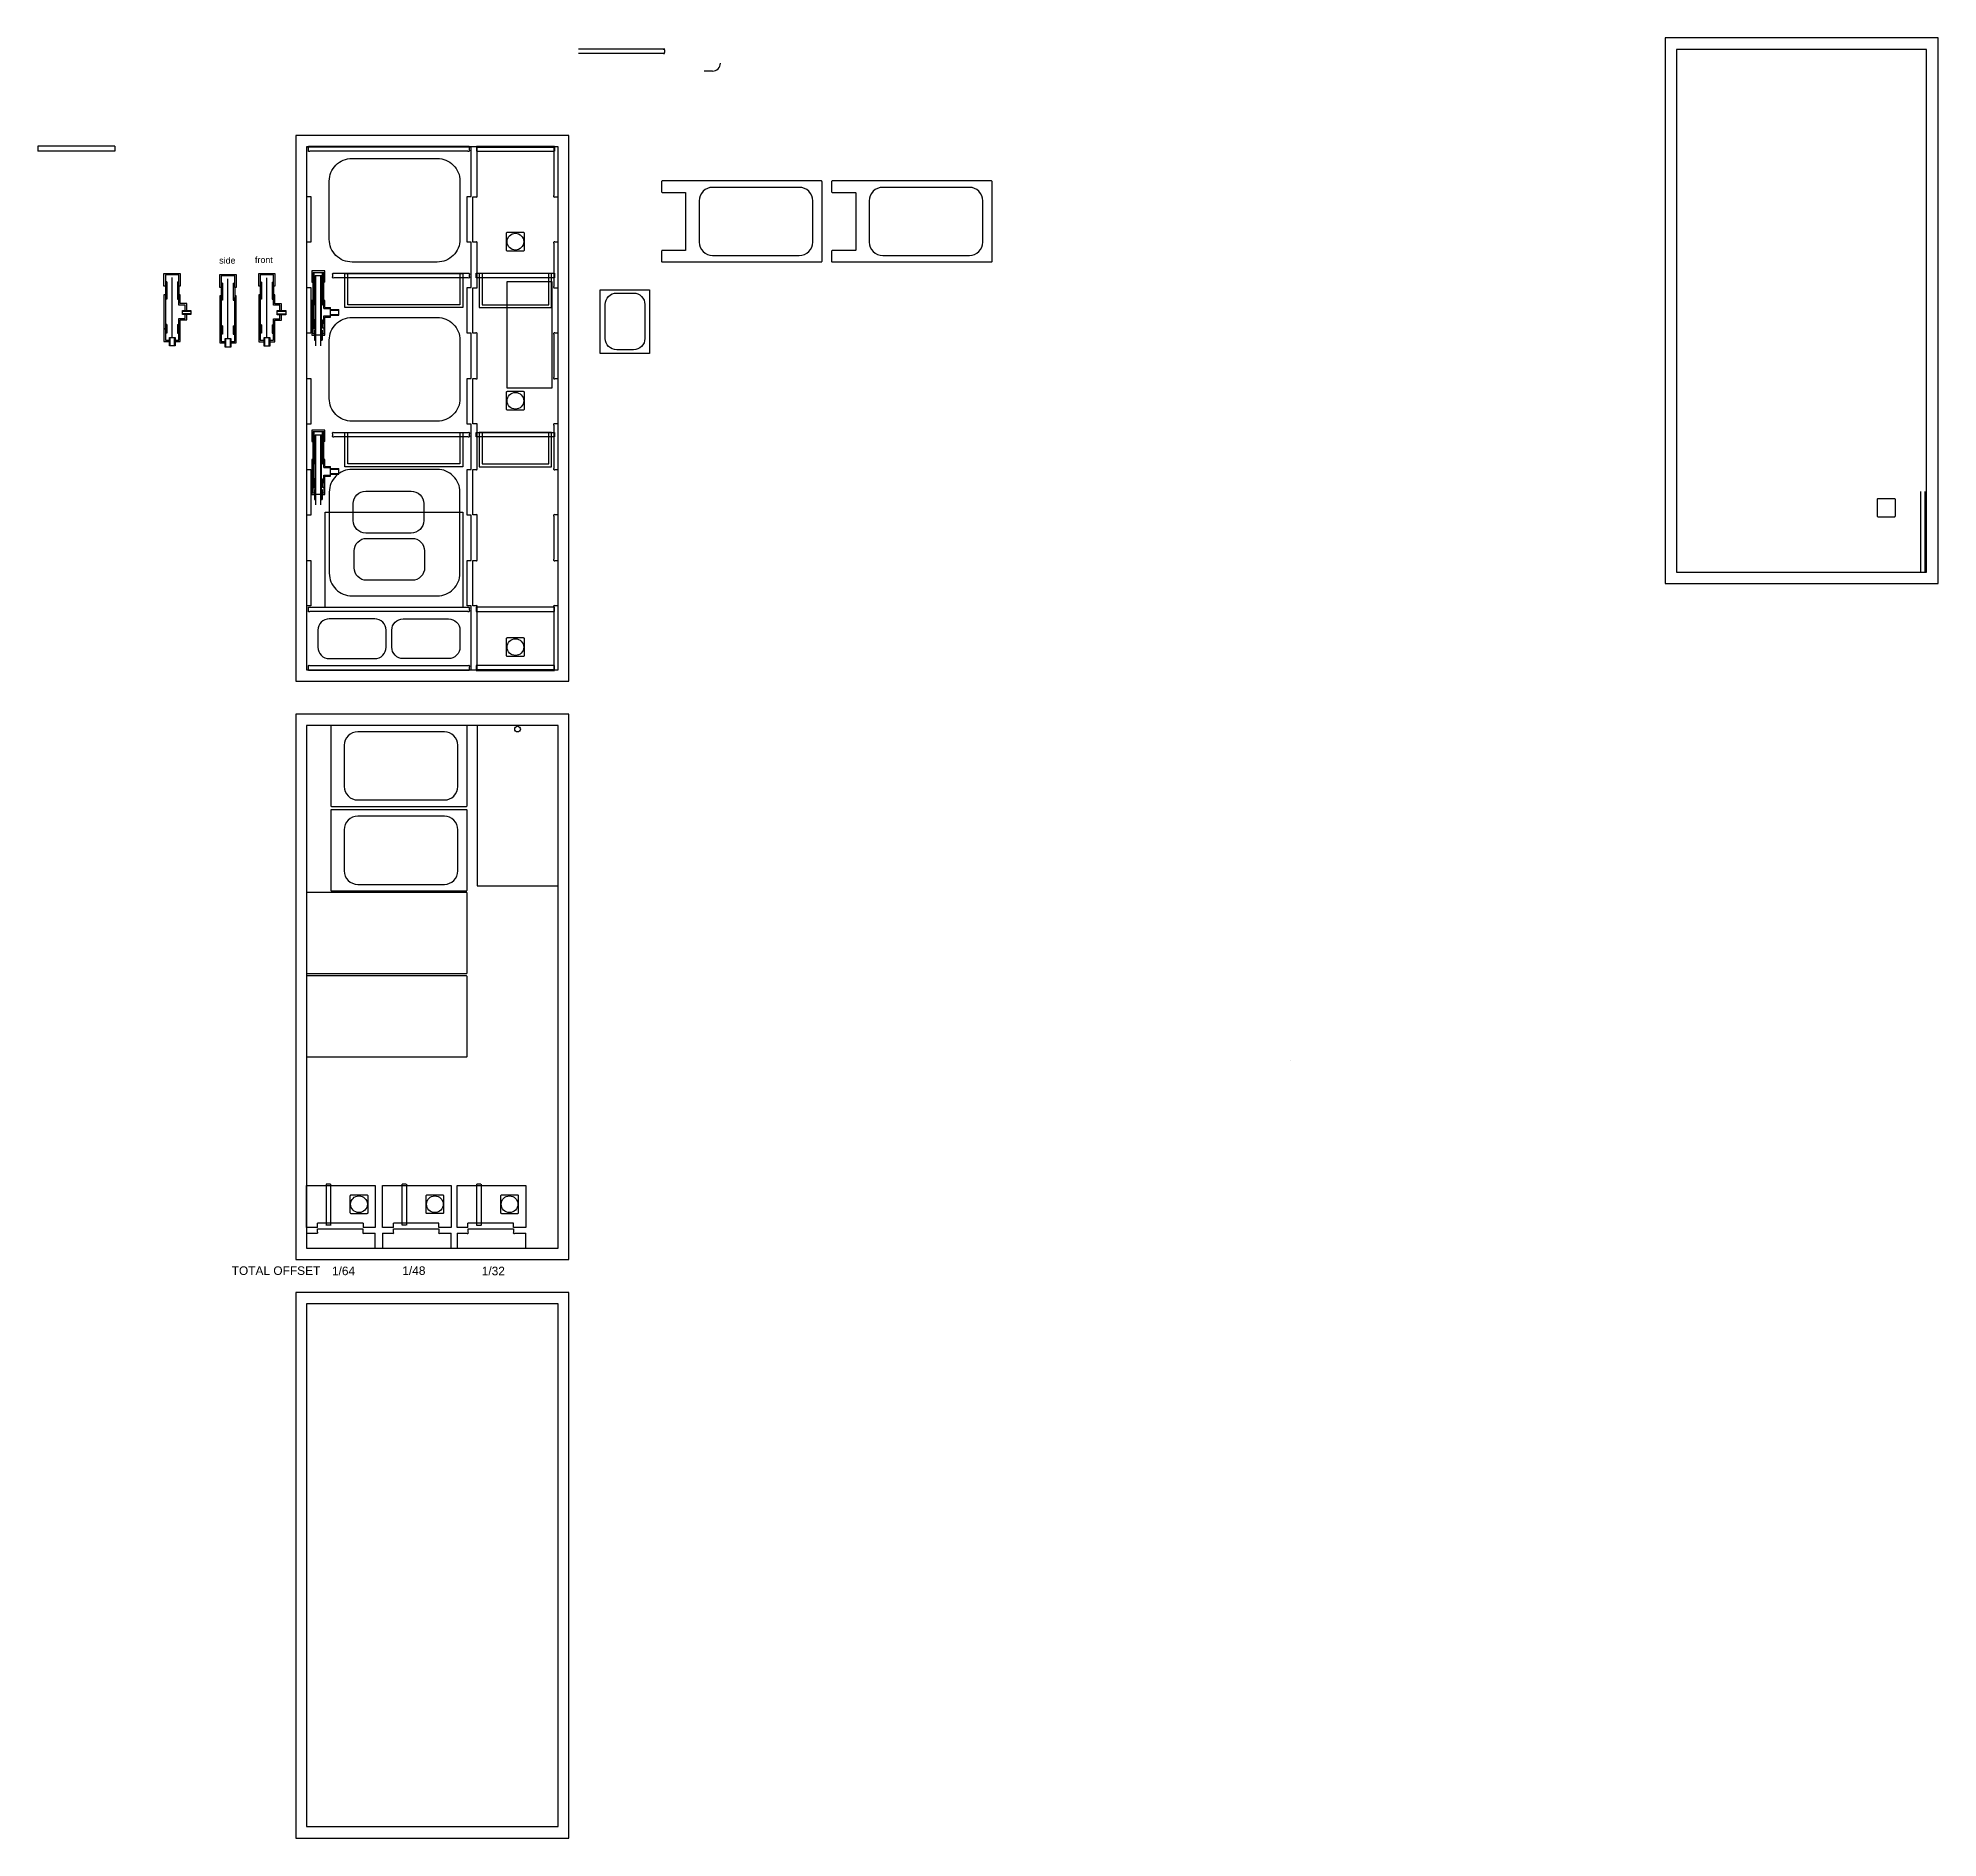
# Model space of a CAD drawing. Header units: inches. Extents: x -1761 to -1426, y -121 to 196.
import ezdxf

# ---------------------------------------------------------------- set-up
doc = ezdxf.new("R2010")
doc.units = ezdxf.units.IN
doc.header["$MEASUREMENT"] = 0
for name, color, linetype in [('.375 INSET', 30, 'Continuous'), ('.675 Fan Cut', 160, 'Continuous'), ('Guide', 3, 'Continuous'), ('INSIDE PROFILE', 4, 'Continuous'), ('Locked', 3, 'Continuous'), ('Plumbing', 150, 'Continuous'), ('PROFILE', 6, 'Continuous')]:
    doc.layers.add(name, color=color, linetype=linetype)
doc.styles.get("Standard").update_dxf_attribs({"font": 'arial.ttf'})

msp = doc.modelspace()

# ---------------------------------------------------------------- linework, layer by layer
at = {"layer": '.375 INSET'}
for p, q in [((-1650.63, 193.61), (-1665.56, 193.61)), ((-1650.63, 192.86), (-1665.56, 192.86)), ((-1650.42, 193.61), (-1650.42, 193.61)), ((-1650.42, 193.61), (-1650.42, 193.61)), ((-1650.42, 193.61), (-1650.42, 193.61)), ((-1650.42, 193.42), (-1650.42, 193.06)), ((-1650.42, 192.86), (-1650.42, 192.86)), ((-1650.42, 192.86), (-1650.42, 192.86)), ((-1650.42, 192.86), (-1650.42, 192.86)), ((-1650.42, 192.86), (-1650.42, 192.86)), ((-1650.42, 192.86), (-1650.42, 192.86)), ((-1747.15, 176.53), (-1760.65, 176.53)), ((-1760.65, 176.53), (-1760.65, 175.65)), ((-1747.15, 175.65), (-1760.65, 175.65)), ((-1747.15, 176.53), (-1747.15, 175.65)), ((-1683.52, 176.53), (-1669.77, 176.53)), ((-1683.52, 176.53), (-1683.52, 175.64)), ((-1683.52, 175.64), (-1669.77, 175.64)), ((-1669.77, 176.53), (-1669.77, 175.64)), ((-1429.36, 101.69), (-1429.36, 115.79)), ((-1428.61, 101.69), (-1428.61, 115.79)), ((-1709.19, -6.12), (-1709.94, -6.12)), ((-1709.94, -6.12), (-1709.94, -13.34)), ((-1709.2, -6.12), (-1709.2, -13.34)), ((-1696.61, -6.11), (-1696.61, -13.33)), ((-1695.85, -6.11), (-1696.6, -6.11)), ((-1695.83, -6.11), (-1695.83, -13.33)), ((-1683.47, -6.12), (-1683.47, -13.34)), ((-1682.71, -6.12), (-1683.46, -6.12)), ((-1682.69, -6.12), (-1682.69, -13.34)), ((-1709.19, -13.33), (-1709.94, -13.33)), ((-1695.85, -13.33), (-1696.6, -13.33)), ((-1682.71, -13.34), (-1683.46, -13.34))]:
    msp.add_line(p, q, dxfattribs=at)
for points in [[(-1713.04, 176.54), (-1684.76, 176.54), (-1684.76, 175.85, 0.120915), (-1684.74, 175.8, -0.746072), (-1684.94, 175.61, 0.123807), (-1684.99, 175.64), (-1712.81, 175.64, 0.123807), (-1712.86, 175.61, -0.746072), (-1713.06, 175.8, 0.120915), (-1713.04, 175.85)], [(-1708.81, 154, -0.746072), (-1708.61, 154.19, 0.123807), (-1708.56, 154.17), (-1684.99, 154.17, 0.123807), (-1684.94, 154.19, -0.746072), (-1684.74, 154, 0.120915), (-1684.76, 153.95), (-1684.76, 153.6, 0.120915), (-1684.74, 153.55, -0.746072), (-1684.94, 153.36, 0.123807), (-1684.99, 153.39), (-1708.56, 153.39, 0.123807), (-1708.61, 153.36, -0.746072), (-1708.81, 153.55, 0.120915), (-1708.79, 153.6), (-1708.79, 153.95, 0.120915)], [(-1708.81, 126, -0.746072), (-1708.61, 126.19, 0.123807), (-1708.56, 126.17), (-1684.99, 126.17, 0.123807), (-1684.94, 126.19, -0.746072), (-1684.74, 126, 0.120915), (-1684.76, 125.95), (-1684.76, 125.6, 0.120915), (-1684.74, 125.55, -0.746072), (-1684.94, 125.36, 0.123807), (-1684.99, 125.39), (-1708.56, 125.39, 0.123807), (-1708.61, 125.36, -0.746072), (-1708.81, 125.55, 0.120915), (-1708.79, 125.6), (-1708.79, 125.95, 0.120915)], [(-1712.86, 94.61, -0.746072), (-1713.06, 94.8, 0.120915), (-1713.04, 94.85), (-1713.04, 95.2, 0.120915), (-1713.06, 95.25, -0.746072), (-1712.86, 95.44, 0.123807), (-1712.81, 95.42), (-1684.99, 95.42, 0.123807), (-1684.94, 95.44, -0.746072), (-1684.74, 95.25, 0.120915), (-1684.76, 95.2), (-1684.76, 94.85, 0.120915), (-1684.74, 94.8, -0.746072), (-1684.94, 94.61, 0.123807), (-1684.99, 94.64), (-1712.81, 94.64, 0.123807)], [(-1684.94, 85.19, -0.746072), (-1684.74, 85, 0.120915), (-1684.76, 84.95), (-1684.76, 84.26), (-1713.04, 84.26), (-1713.04, 84.95, 0.120915), (-1713.06, 85, -0.746072), (-1712.86, 85.19, 0.123807), (-1712.81, 85.17), (-1684.99, 85.17, 0.123807)]]:
    msp.add_lwpolyline(points, format="xyb", close=True, dxfattribs=at)
for points in [[(-1708.77, 154.15), (-1708.77, 154.15), (-1708.77, 154.15), (-1708.77, 154.15)], [(-1684.77, 154.15), (-1684.77, 154.15), (-1684.77, 154.15), (-1684.77, 154.15)], [(-1669.76, 154.17), (-1669.76, 153.39), (-1683.54, 153.39), (-1683.54, 154.17)], [(-1708.77, 153.4), (-1708.77, 153.4), (-1708.77, 153.4), (-1708.77, 153.4)], [(-1684.77, 153.4), (-1684.77, 153.4), (-1684.77, 153.4), (-1684.77, 153.4)], [(-1669.76, 126.17), (-1669.76, 125.39), (-1683.54, 125.39), (-1683.54, 126.17)], [(-1669.76, 95.42), (-1683.54, 95.42), (-1683.54, 94.64), (-1669.76, 94.64)], [(-1683.54, 85.17), (-1683.54, 84.26), (-1669.76, 84.26), (-1669.76, 85.17)]]:
    msp.add_lwpolyline(points, close=True, dxfattribs=at)
for centre, start, end in [((-1650.65, 193.73), 278.321, 306.6917), ((-1650.65, 192.74), 53.3083, 81.679), ((-1650.51, 193.53), 334.1315, 120.1898), ((-1650.51, 192.95), 239.8102, 25.8685), ((-1650.29, 193.4), 146.3571, 173.8395), ((-1650.29, 193.07), 186.1605, 213.6429)]:
    msp.add_arc(centre, 0.125, start, end, dxfattribs=at)
at = {"layer": '.675 Fan Cut'}
for points in [[(-1678.09, 158.14), (-1675.21, 158.14, 0.414214), (-1675.04, 158.31), (-1675.04, 161.18, 0.414214), (-1675.21, 161.35), (-1678.09, 161.35, 0.414214), (-1678.26, 161.18), (-1678.26, 158.31, 0.414214)], [(-1678.09, 130.14), (-1675.21, 130.14, 0.414214), (-1675.04, 130.31), (-1675.04, 133.18, 0.414214), (-1675.21, 133.35), (-1678.09, 133.35, 0.414214), (-1678.26, 133.18), (-1678.26, 130.31, 0.414214)], [(-1436.87, 111.33), (-1434, 111.33, 0.414214), (-1433.84, 111.49), (-1433.84, 114.36, 0.414214), (-1434, 114.52), (-1436.87, 114.52, 0.414214), (-1437.03, 114.36), (-1437.03, 111.49, 0.414214)], [(-1678.09, 86.79), (-1675.21, 86.79, 0.414214), (-1675.04, 86.96), (-1675.04, 89.84, 0.414214), (-1675.21, 90.01), (-1678.09, 90.01, 0.414214), (-1678.26, 89.84), (-1678.26, 86.96, 0.414214)], [(-1705.76, -8.2), (-1705.76, -11.07, 0.414214), (-1705.6, -11.23), (-1702.73, -11.23, 0.414214), (-1702.57, -11.07), (-1702.57, -8.2, 0.414214), (-1702.73, -8.04), (-1705.6, -8.04, 0.414214)], [(-1692.41, -8.19), (-1692.41, -11.06, 0.414214), (-1692.26, -11.22), (-1689.38, -11.22, 0.414214), (-1689.23, -11.06), (-1689.23, -8.19, 0.414214), (-1689.38, -8.03), (-1692.26, -8.03, 0.414214)], [(-1679.28, -8.2), (-1679.28, -11.07, 0.414214), (-1679.12, -11.23), (-1676.24, -11.23, 0.414214), (-1676.09, -11.07), (-1676.09, -8.2, 0.414214), (-1676.24, -8.04), (-1679.12, -8.04, 0.414214)]]:
    msp.add_lwpolyline(points, format="xyb", close=True, dxfattribs=at)
at = {"layer": 'Guide'}
msp.add_line((-1641.95, 189.77), (-1643.45, 189.77), dxfattribs=at)
msp.add_lwpolyline([(-1678.17, 134), (-1670.17, 134), (-1670.17, 152.65), (-1678.17, 152.65)], close=True, dxfattribs=at)
msp.add_arc((-1641.95, 191.14), 1.38, 270, 0, dxfattribs=at)
at = {"layer": 'INSIDE PROFILE'}
for points in [[(-1709.4, 160.15), (-1709.4, 170.4, -0.414214), (-1705.4, 174.4), (-1690.4, 174.4, -0.414214), (-1686.4, 170.4), (-1686.4, 160.15, -0.414214), (-1690.4, 156.15), (-1705.4, 156.15, -0.414214)], [(-1626.7, 157.3, 0.414214), (-1624.32, 159.67), (-1624.32, 166.92, 0.414214), (-1626.7, 169.3), (-1641.95, 169.3, 0.414214), (-1644.32, 166.92), (-1644.32, 159.67, 0.414214), (-1641.95, 157.3)], [(-1596.77, 157.3, 0.414214), (-1594.39, 159.67), (-1594.39, 166.92, 0.414214), (-1596.77, 169.3), (-1612.02, 169.3, 0.414214), (-1614.39, 166.92), (-1614.39, 159.67, 0.414214), (-1612.02, 157.3)], [(-1709.4, 132.15), (-1709.4, 142.4, -0.414214), (-1705.4, 146.4), (-1690.4, 146.4, -0.414214), (-1686.4, 142.4), (-1686.4, 132.15, -0.414214), (-1690.4, 128.15), (-1705.4, 128.15, -0.414214)], [(-1686.4, 101.4), (-1686.4, 115.68, 0.414214), (-1690.4, 119.68), (-1705.4, 119.68, 0.414214), (-1709.4, 115.68), (-1709.4, 101.4, 0.414214), (-1705.4, 97.4), (-1690.4, 97.4, 0.414214)], [(-1694.98, 108.47), (-1702.98, 108.47, -0.414214), (-1705.17, 110.66), (-1705.17, 113.66, -0.414214), (-1702.98, 115.85), (-1694.98, 115.85, -0.414214), (-1692.79, 113.66), (-1692.79, 110.66, -0.414214)], [(-1694.82, 100.16), (-1702.82, 100.16, -0.414214), (-1705.01, 102.35), (-1705.01, 105.35, -0.414214), (-1702.82, 107.53), (-1694.82, 107.53, -0.414214), (-1692.63, 105.35), (-1692.63, 102.35, -0.414214)], [(-1709.4, 86.38), (-1701.4, 86.38, 0.414214), (-1699.4, 88.38), (-1699.4, 91.38, 0.414214), (-1701.4, 93.38), (-1709.4, 93.38, 0.414214), (-1711.4, 91.38), (-1711.4, 88.38, 0.414214)], [(-1688.4, 86.38), (-1696.4, 86.38, -0.414214), (-1698.4, 88.38), (-1698.4, 91.38, -0.414214), (-1696.4, 93.38), (-1688.4, 93.38, -0.414214), (-1686.4, 91.38), (-1686.4, 88.38, -0.414214)], [(-1689.15, 61.51, 0.414214), (-1686.77, 63.88), (-1686.77, 71.13, 0.414214), (-1689.15, 73.51), (-1704.4, 73.51, 0.414214), (-1706.77, 71.13), (-1706.77, 63.88, 0.414214), (-1704.4, 61.51)], [(-1689.15, 46.66, 0.414214), (-1686.77, 49.03), (-1686.77, 56.28, 0.414214), (-1689.15, 58.66), (-1704.4, 58.66, 0.414214), (-1706.77, 56.28), (-1706.77, 49.03, 0.414214), (-1704.4, 46.66)]]:
    msp.add_lwpolyline(points, format="xyb", close=True, dxfattribs=at)
for centre, radius in [((-1676.65, 159.74), 1.47), ((-1676.65, 131.74), 1.47), ((-1676.65, 88.4), 1.47), ((-1676.27, 73.97), 0.5), ((-1704.17, -9.63), 1.47), ((-1690.82, -9.63), 1.47), ((-1677.68, -9.63), 1.47)]:
    msp.add_circle(centre, radius, dxfattribs=at)
at = {"layer": 'Locked'}
for points in [[(-1426.34, 99.58), (-1426.34, 195.58), (-1474.34, 195.58), (-1474.34, 99.58)], [(-1428.34, 101.58), (-1428.34, 193.58), (-1472.34, 193.58), (-1472.34, 101.58)], [(-1667.27, 82.4), (-1667.27, 178.4), (-1715.27, 178.4), (-1715.27, 82.4)], [(-1669.15, 84.4), (-1669.15, 176.4), (-1713.4, 176.4), (-1713.4, 84.4)], [(-1667.27, -19.37), (-1667.27, 76.63), (-1715.27, 76.63), (-1715.27, -19.37)], [(-1669.15, -17.37), (-1669.15, 74.63), (-1713.4, 74.63), (-1713.4, -17.37)], [(-1667.27, -121.14), (-1667.27, -25.14), (-1715.27, -25.14), (-1715.27, -121.14)], [(-1669.15, -119.14), (-1669.15, -27.14), (-1713.4, -27.14), (-1713.4, -119.14)]]:
    msp.add_lwpolyline(points, close=True, dxfattribs=at)
at = {"layer": 'Plumbing'}
for p, q in [((-1712, 154.59), (-1712.44, 154.59)), ((-1712.44, 154.59), (-1712.44, 152.59)), ((-1712.25, 149.39), (-1712.25, 154.34)), ((-1712.25, 153.34), (-1712.25, 154.34)), ((-1712.25, 154.34), (-1710.38, 154.34)), ((-1712.07, 148.64), (-1712.07, 154.34)), ((-1710.19, 154.59), (-1712, 154.59)), ((-1710.57, 148.64), (-1710.57, 154.34)), ((-1710.38, 149.39), (-1710.38, 154.34)), ((-1710.38, 154.34), (-1710.38, 153.34)), ((-1710.19, 152.59), (-1710.19, 154.59)), ((-1737.98, 152.66), (-1738.23, 152.66)), ((-1738.23, 151.91), (-1738.23, 150.15)), ((-1738.23, 151.91), (-1738.23, 150.15)), ((-1737.98, 152.66), (-1737.98, 149.65)), ((-1737.04, 142.9), (-1737.04, 153.41)), ((-1736.11, 152.66), (-1736.11, 149.65)), ((-1736.11, 152.66), (-1735.86, 152.66)), ((-1735.86, 151.91), (-1735.86, 150.15)), ((-1728.17, 152.45), (-1728.42, 152.45)), ((-1728.42, 151.7), (-1728.42, 149.94)), ((-1728.42, 151.7), (-1728.42, 149.94)), ((-1728.17, 152.45), (-1728.17, 149.44)), ((-1727.23, 142.69), (-1727.23, 153.2)), ((-1726.29, 152.45), (-1726.29, 149.44)), ((-1726.29, 152.45), (-1726.04, 152.45)), ((-1726.04, 151.7), (-1726.04, 149.94)), ((-1721.32, 152.64), (-1721.57, 152.64)), ((-1721.57, 151.89), (-1721.57, 150.13)), ((-1721.57, 151.89), (-1721.57, 150.13)), ((-1721.32, 152.64), (-1721.32, 149.63)), ((-1720.38, 142.88), (-1720.38, 153.39)), ((-1719.45, 152.64), (-1719.45, 149.63)), ((-1719.45, 152.64), (-1719.2, 152.64)), ((-1719.2, 151.89), (-1719.2, 150.13)), ((-1712.44, 152.59), (-1712.25, 152.59)), ((-1711.88, 144.14), (-1711.88, 153.78)), ((-1711.88, 153.78), (-1710.75, 153.78)), ((-1711.75, 141.43), (-1711.75, 153.78)), ((-1710.88, 141.43), (-1710.88, 153.78)), ((-1710.75, 144.14), (-1710.75, 153.78)), ((-1710.19, 152.59), (-1710.38, 152.59)), ((-1737.98, 149.65), (-1738.23, 149.65)), ((-1736.11, 149.65), (-1735.86, 149.65)), ((-1728.17, 149.44), (-1728.42, 149.44)), ((-1726.29, 149.44), (-1726.04, 149.44)), ((-1721.32, 149.63), (-1721.57, 149.63)), ((-1719.45, 149.63), (-1719.2, 149.63)), ((-1712.44, 149.39), (-1712.44, 145.26)), ((-1712.25, 149.39), (-1712.44, 149.39)), ((-1712.25, 149.39), (-1712.25, 145.26)), ((-1712.07, 148.64), (-1712.25, 148.64)), ((-1711.88, 149.39), (-1712.07, 149.39)), ((-1710.57, 149.39), (-1710.75, 149.39)), ((-1710.57, 148.64), (-1710.38, 148.64)), ((-1710.19, 149.39), (-1710.38, 149.39)), ((-1710.38, 147.98), (-1710.38, 149.39)), ((-1710.38, 147.98), (-1709.19, 147.98)), ((-1710.19, 148.17), (-1710.19, 149.39)), ((-1710.19, 148.17), (-1709.19, 148.17)), ((-1709.19, 146.48), (-1709.19, 148.17)), ((-1709.19, 147.83), (-1707.69, 147.83)), ((-1709.19, 147.7), (-1707.69, 147.7)), ((-1707.69, 146.83), (-1707.69, 147.83)), ((-1737.98, 145.15), (-1738.23, 145.15)), ((-1737.98, 145.15), (-1737.98, 143.65)), ((-1736.11, 145.15), (-1736.11, 143.65)), ((-1736.11, 145.15), (-1735.86, 145.15)), ((-1735.86, 145.15), (-1735.86, 143.65)), ((-1728.17, 144.94), (-1728.42, 144.94)), ((-1728.17, 144.94), (-1728.17, 143.44)), ((-1726.29, 144.94), (-1726.29, 143.44)), ((-1726.29, 144.94), (-1726.04, 144.94)), ((-1726.04, 144.94), (-1726.04, 143.44)), ((-1721.32, 145.13), (-1721.57, 145.13)), ((-1721.32, 145.13), (-1721.32, 143.63)), ((-1719.45, 145.13), (-1719.45, 143.63)), ((-1719.45, 145.13), (-1719.2, 145.13)), ((-1719.2, 145.13), (-1719.2, 143.63)), ((-1712.44, 145.26), (-1712.25, 145.26)), ((-1712.44, 145.26), (-1712.44, 143.26)), ((-1712.07, 146.01), (-1712.25, 146.01)), ((-1712.25, 145.26), (-1712.25, 144.51)), ((-1712.25, 144.51), (-1712.07, 144.51)), ((-1712.25, 143.51), (-1712.25, 144.51)), ((-1712.07, 144.51), (-1712.07, 146.01)), ((-1712.07, 145.26), (-1711.88, 145.26)), ((-1712, 144.14), (-1712, 142.39)), ((-1712, 144.14), (-1711.88, 144.14)), ((-1711.88, 144.14), (-1711.88, 142.39)), ((-1710.75, 145.26), (-1710.57, 145.26)), ((-1710.75, 144.14), (-1710.75, 142.39)), ((-1710.75, 144.14), (-1710.63, 144.14)), ((-1710.63, 144.14), (-1710.63, 142.39)), ((-1710.57, 144.51), (-1710.57, 146.01)), ((-1710.57, 146.01), (-1710.38, 146.01)), ((-1710.38, 144.51), (-1710.57, 144.51)), ((-1710.38, 145.26), (-1710.38, 146.67)), ((-1710.38, 146.67), (-1709.19, 146.67)), ((-1710.38, 145.26), (-1710.38, 144.51)), ((-1710.38, 145.26), (-1710.19, 145.26)), ((-1710.38, 144.51), (-1710.38, 143.51)), ((-1710.19, 145.26), (-1710.19, 146.48)), ((-1710.19, 146.48), (-1709.19, 146.48)), ((-1710.19, 143.26), (-1710.19, 145.26)), ((-1709.19, 146.95), (-1707.69, 146.95)), ((-1709.19, 146.83), (-1707.69, 146.83)), ((-1737.98, 143.65), (-1738.23, 143.65)), ((-1736.11, 143.65), (-1735.86, 143.65)), ((-1728.17, 143.44), (-1728.42, 143.44)), ((-1726.29, 143.44), (-1726.04, 143.44)), ((-1721.32, 143.63), (-1721.57, 143.63)), ((-1719.45, 143.63), (-1719.2, 143.63)), ((-1712.44, 143.26), (-1712, 143.26)), ((-1712, 143.51), (-1712.25, 143.51)), ((-1712, 142.39), (-1711.88, 142.39)), ((-1710.75, 143.26), (-1711.88, 143.26)), ((-1710.75, 142.39), (-1710.63, 142.39)), ((-1710.38, 143.51), (-1710.63, 143.51)), ((-1710.63, 143.26), (-1710.19, 143.26)), ((-1712, 126.59), (-1712.44, 126.59)), ((-1712.44, 126.59), (-1712.44, 124.59)), ((-1712.44, 124.59), (-1712.25, 124.59)), ((-1712.25, 121.39), (-1712.25, 126.34)), ((-1712.25, 125.34), (-1712.25, 126.34)), ((-1712.25, 126.34), (-1710.38, 126.34)), ((-1712.07, 120.64), (-1712.07, 126.34)), ((-1710.19, 126.59), (-1712, 126.59)), ((-1711.88, 116.14), (-1711.88, 125.78)), ((-1711.88, 125.78), (-1710.75, 125.78)), ((-1711.75, 113.43), (-1711.75, 125.78)), ((-1710.88, 113.43), (-1710.88, 125.78)), ((-1710.75, 116.14), (-1710.75, 125.78)), ((-1710.57, 120.64), (-1710.57, 126.34)), ((-1710.38, 121.39), (-1710.38, 126.34)), ((-1710.38, 126.34), (-1710.38, 125.34)), ((-1710.19, 124.59), (-1710.38, 124.59)), ((-1710.19, 124.59), (-1710.19, 126.59)), ((-1712.44, 121.39), (-1712.44, 117.26)), ((-1712.25, 121.39), (-1712.44, 121.39)), ((-1712.25, 121.39), (-1712.25, 117.26)), ((-1712.07, 120.64), (-1712.25, 120.64)), ((-1711.88, 121.39), (-1712.07, 121.39)), ((-1710.57, 121.39), (-1710.75, 121.39)), ((-1710.57, 120.64), (-1710.38, 120.64)), ((-1710.38, 119.98), (-1710.38, 121.39)), ((-1710.19, 121.39), (-1710.38, 121.39)), ((-1710.19, 120.17), (-1710.19, 121.39)), ((-1712.44, 117.26), (-1712.25, 117.26)), ((-1712.44, 117.26), (-1712.44, 115.26)), ((-1712.07, 118.01), (-1712.25, 118.01)), ((-1712.25, 117.26), (-1712.25, 116.51)), ((-1712.07, 116.51), (-1712.07, 118.01)), ((-1712.07, 117.26), (-1711.88, 117.26)), ((-1710.75, 117.26), (-1710.57, 117.26)), ((-1710.57, 116.51), (-1710.57, 118.01)), ((-1710.57, 118.01), (-1710.38, 118.01)), ((-1710.38, 119.98), (-1709.19, 119.98)), ((-1710.38, 118.67), (-1709.19, 118.67)), ((-1710.38, 117.26), (-1710.38, 118.67)), ((-1710.38, 117.26), (-1710.19, 117.26)), ((-1710.38, 117.26), (-1710.38, 116.51)), ((-1710.19, 120.17), (-1709.19, 120.17)), ((-1710.19, 118.48), (-1709.19, 118.48)), ((-1710.19, 117.26), (-1710.19, 118.48)), ((-1710.19, 115.26), (-1710.19, 117.26)), ((-1709.19, 118.48), (-1709.19, 120.17)), ((-1709.19, 119.83), (-1707.69, 119.83)), ((-1709.19, 119.7), (-1707.69, 119.7)), ((-1709.19, 118.95), (-1707.69, 118.95)), ((-1709.19, 118.83), (-1707.69, 118.83)), ((-1707.69, 118.83), (-1707.69, 119.83)), ((-1712.44, 115.26), (-1712, 115.26)), ((-1712.25, 116.51), (-1712.07, 116.51)), ((-1712.25, 115.51), (-1712.25, 116.51)), ((-1712, 115.51), (-1712.25, 115.51)), ((-1712, 116.14), (-1712, 114.39)), ((-1712, 116.14), (-1711.88, 116.14)), ((-1712, 114.39), (-1711.88, 114.39)), ((-1711.88, 116.14), (-1711.88, 114.39)), ((-1710.75, 115.26), (-1711.88, 115.26)), ((-1710.75, 116.14), (-1710.75, 114.39)), ((-1710.75, 116.14), (-1710.63, 116.14)), ((-1710.75, 114.39), (-1710.63, 114.39)), ((-1710.63, 116.14), (-1710.63, 114.39)), ((-1710.38, 115.51), (-1710.63, 115.51)), ((-1710.63, 115.26), (-1710.19, 115.26)), ((-1710.38, 116.51), (-1710.57, 116.51)), ((-1710.38, 116.51), (-1710.38, 115.51))]:
    msp.add_line(p, q, dxfattribs=at)
for points in [[(-1738.23, 151.91), (-1738.48, 151.91), (-1738.48, 154.16), (-1738.48, 154.16), (-1735.61, 154.16), (-1735.61, 151.91), (-1735.86, 151.91), (-1735.86, 153.91), (-1738.23, 153.91), (-1738.23, 153.91)], [(-1728.42, 151.7), (-1728.67, 151.7), (-1728.67, 153.95), (-1728.67, 153.95), (-1725.79, 153.95), (-1725.79, 151.7), (-1726.04, 151.7), (-1726.04, 153.7), (-1728.42, 153.7), (-1728.42, 153.7)], [(-1721.57, 151.89), (-1721.82, 151.89), (-1721.82, 154.14), (-1721.82, 154.14), (-1718.95, 154.14), (-1718.95, 151.89), (-1719.2, 151.89), (-1719.2, 153.89), (-1721.57, 153.89), (-1721.57, 153.89)], [(-1685.9, 148.15), (-1706.65, 148.15), (-1706.65, 154.15), (-1685.9, 154.15)], [(-1686.4, 148.65), (-1706.15, 148.65), (-1706.15, 154.15), (-1686.4, 154.15)], [(-1683.02, 148.15), (-1670.27, 148.15), (-1670.27, 154.15), (-1683.02, 154.15)], [(-1682.52, 148.65), (-1670.77, 148.65), (-1670.77, 154.15), (-1682.52, 154.15)], [(-1661.72, 151.24), (-1653.05, 151.24), (-1653.05, 140.06), (-1661.72, 140.06)], [(-1735.23, 146.9), (-1735.23, 147.65), (-1733.73, 147.65), (-1733.73, 146.9)], [(-1735.23, 147.03), (-1735.23, 147.53), (-1733.73, 147.53), (-1733.73, 147.03)], [(-1718.57, 146.88), (-1718.57, 147.63), (-1717.07, 147.63), (-1717.07, 146.88)], [(-1718.57, 147), (-1718.57, 147.5), (-1717.07, 147.5), (-1717.07, 147)], [(-1737.54, 142.9), (-1736.54, 142.9), (-1736.54, 141.4), (-1737.54, 141.4)], [(-1737.42, 142.9), (-1736.67, 142.9), (-1736.67, 141.4), (-1737.42, 141.4)], [(-1727.73, 142.69), (-1726.73, 142.69), (-1726.73, 141.19), (-1727.73, 141.19)], [(-1727.61, 142.69), (-1726.86, 142.69), (-1726.86, 141.19), (-1727.61, 141.19)], [(-1720.88, 142.88), (-1719.88, 142.88), (-1719.88, 141.38), (-1720.88, 141.38)], [(-1720.76, 142.88), (-1720.01, 142.88), (-1720.01, 141.38), (-1720.76, 141.38)], [(-1685.9, 120.15), (-1706.65, 120.15), (-1706.65, 126.15), (-1685.9, 126.15)], [(-1686.4, 120.65), (-1706.15, 120.65), (-1706.15, 126.15), (-1686.4, 126.15)], [(-1683.02, 120.15), (-1670.27, 120.15), (-1670.27, 126.15), (-1683.02, 126.15)], [(-1682.52, 120.65), (-1670.77, 120.65), (-1670.77, 126.15), (-1682.52, 126.15)], [(-1710.15, 112.15), (-1685.9, 112.15), (-1685.9, 95.4), (-1710.15, 95.4)]]:
    msp.add_lwpolyline(points, close=True, dxfattribs=at)
msp.add_lwpolyline([(-1658.83, 150.7), (-1655.87, 150.7, -0.414214), (-1653.87, 148.7), (-1653.87, 142.71, -0.414214), (-1655.87, 140.71), (-1658.83, 140.71, -0.414214), (-1660.83, 142.71), (-1660.83, 148.7, -0.414214)], format="xyb", close=True, dxfattribs=at)
for points in [[(-1738.23, 150.4), (-1738.48, 150.4), (-1738.48, 144.4), (-1738.23, 144.4)], [(-1738.48, 148.84), (-1738.48, 145.96)], [(-1738.23, 150.15), (-1738.23, 144.4)], [(-1735.61, 148.84), (-1735.61, 150.4), (-1735.86, 150.4)], [(-1735.86, 148.59), (-1735.86, 150.15)], [(-1734.73, 147.65), (-1734.73, 148.59), (-1735.86, 148.59)], [(-1734.48, 147.65), (-1734.48, 148.84), (-1735.61, 148.84)], [(-1728.42, 150.19), (-1728.67, 150.19), (-1728.67, 144.19), (-1728.42, 144.19)], [(-1728.67, 148.63), (-1728.67, 145.76)], [(-1728.42, 149.94), (-1728.42, 144.19)], [(-1725.79, 145.76), (-1725.79, 150.19), (-1726.04, 150.19)], [(-1726.04, 146.01), (-1726.04, 149.94)], [(-1721.57, 150.38), (-1721.82, 150.38), (-1721.82, 144.38), (-1721.57, 144.38)], [(-1721.82, 148.82), (-1721.82, 145.94)], [(-1721.57, 150.13), (-1721.57, 144.38)], [(-1718.95, 148.82), (-1718.95, 150.38), (-1719.2, 150.38)], [(-1719.2, 148.57), (-1719.2, 150.13)], [(-1718.07, 147.63), (-1718.07, 148.57), (-1719.2, 148.57)], [(-1717.82, 147.63), (-1717.82, 148.82), (-1718.95, 148.82)], [(-1738.23, 144.4), (-1738.48, 144.4), (-1738.48, 142.15), (-1737.54, 142.15)], [(-1738.23, 144.4), (-1738.23, 142.4), (-1737.54, 142.4)], [(-1736.54, 142.15), (-1735.61, 142.15), (-1735.61, 144.4), (-1735.86, 144.4)], [(-1736.54, 142.4), (-1735.86, 142.4), (-1735.86, 144.4)], [(-1735.86, 146.21), (-1734.73, 146.21), (-1734.73, 146.9)], [(-1735.86, 144.4), (-1735.86, 146.21)], [(-1735.86, 144.4), (-1735.61, 144.4), (-1735.61, 145.96)], [(-1735.61, 145.96), (-1734.48, 145.96), (-1734.48, 146.9)], [(-1728.42, 144.19), (-1728.67, 144.19), (-1728.67, 141.94), (-1727.73, 141.94)], [(-1728.42, 144.19), (-1728.42, 142.19), (-1727.73, 142.19)], [(-1726.73, 141.94), (-1725.79, 141.94), (-1725.79, 144.19), (-1726.04, 144.19)], [(-1726.73, 142.19), (-1726.04, 142.19), (-1726.04, 144.19)], [(-1726.04, 144.19), (-1726.04, 146.01)], [(-1726.04, 144.19), (-1725.79, 144.19), (-1725.79, 145.76)], [(-1721.57, 144.38), (-1721.82, 144.38), (-1721.82, 142.13), (-1720.88, 142.13)], [(-1721.57, 144.38), (-1721.57, 142.38), (-1720.88, 142.38)], [(-1719.88, 142.13), (-1718.95, 142.13), (-1718.95, 144.38), (-1719.2, 144.38)], [(-1719.88, 142.38), (-1719.2, 142.38), (-1719.2, 144.38)], [(-1719.2, 146.19), (-1718.07, 146.19), (-1718.07, 146.88)], [(-1719.2, 144.38), (-1719.2, 146.19)], [(-1719.2, 144.38), (-1718.95, 144.38), (-1718.95, 145.94)], [(-1718.95, 145.94), (-1717.82, 145.94), (-1717.82, 146.88)]]:
    msp.add_lwpolyline(points, dxfattribs=at)
at = {"layer": 'PROFILE'}
for p, q in [((-1711.47, -13.71), (-1711.47, -12.96)), ((-1703.45, -12.96), (-1703.45, -13.71)), ((-1698.12, -13.7), (-1698.12, -12.95)), ((-1690.1, -13.7), (-1690.1, -12.95)), ((-1684.99, -13.7), (-1684.99, -12.95)), ((-1676.96, -13.7), (-1676.96, -12.95)), ((-1713.39, -14.71), (-1713.39, -17.37)), ((-1701.32, -17.37), (-1701.32, -14.71)), ((-1700.04, -14.71), (-1700.04, -17.36)), ((-1687.97, -17.36), (-1687.97, -14.71)), ((-1686.9, -14.71), (-1686.9, -17.37)), ((-1674.84, -17.37), (-1674.84, -14.71)), ((-1713.4, -17.36), (-1701.31, -17.36)), ((-1700.05, -17.35), (-1687.96, -17.35)), ((-1686.92, -17.35), (-1674.82, -17.35))]:
    msp.add_line(p, q, dxfattribs=at)
for points in [[(-1713.38, 176.39), (-1713.38, 167.67), (-1712.63, 167.67), (-1712.63, 159.64), (-1713.38, 159.64), (-1713.38, 151.67), (-1712.63, 151.67), (-1712.63, 143.64), (-1713.38, 143.64), (-1713.38, 135.67), (-1712.63, 135.67), (-1712.63, 127.64), (-1713.38, 127.64), (-1713.38, 119.67), (-1712.63, 119.67), (-1712.63, 111.64), (-1713.38, 111.64), (-1713.38, 103.67), (-1712.63, 103.67), (-1712.63, 95.64), (-1713.38, 95.64), (-1713.38, 84.42), (-1684.41, 84.42), (-1684.41, 95.64), (-1685.16, 95.64), (-1685.16, 103.67), (-1684.41, 103.67), (-1684.41, 111.64), (-1685.16, 111.64), (-1685.16, 119.67), (-1684.41, 119.67), (-1684.41, 127.64), (-1685.16, 127.64), (-1685.16, 135.67), (-1684.41, 135.67), (-1684.41, 143.64), (-1685.16, 143.64), (-1685.16, 151.67), (-1684.41, 151.67), (-1684.41, 159.64), (-1685.16, 159.64), (-1685.16, 167.67), (-1684.41, 167.67), (-1684.41, 176.39)], [(-1683.4, 167.65), (-1683.4, 167.65), (-1683.4, 167.65), (-1683.4, 167.65), (-1683.4, 167.65)], [(-1669.9, 167.65), (-1669.9, 167.65)], [(-1669.9, 167.65), (-1669.9, 167.65)], [(-1683.4, 159.65), (-1683.4, 159.65), (-1683.4, 159.65), (-1683.4, 159.65), (-1683.4, 159.65)], [(-1669.9, 159.65), (-1669.9, 159.65), (-1669.9, 159.65), (-1669.9, 159.65), (-1669.9, 159.65)], [(-1683.4, 151.65), (-1683.4, 151.65)], [(-1683.4, 151.65), (-1683.4, 151.65)], [(-1669.9, 151.65), (-1669.9, 151.65)], [(-1669.9, 151.65), (-1669.9, 151.65)], [(-1683.4, 143.65), (-1683.4, 143.65), (-1683.4, 143.65), (-1683.4, 143.65), (-1683.4, 143.65)], [(-1669.9, 143.65), (-1669.9, 143.65), (-1669.9, 143.65), (-1669.9, 143.65), (-1669.9, 143.65)], [(-1683.4, 135.65), (-1683.4, 135.65)], [(-1683.4, 135.65), (-1683.4, 135.65)], [(-1669.9, 135.65), (-1669.9, 135.65)], [(-1669.9, 135.65), (-1669.9, 135.65)], [(-1683.4, 127.65), (-1683.4, 127.65), (-1683.4, 127.65), (-1683.4, 127.65), (-1683.4, 127.65)], [(-1669.9, 127.65), (-1669.9, 127.65), (-1669.9, 127.65), (-1669.9, 127.65), (-1669.9, 127.65), (-1669.9, 127.65)], [(-1683.4, 119.65), (-1683.4, 119.65)], [(-1683.4, 119.65), (-1683.4, 119.65)], [(-1669.9, 119.65), (-1669.9, 119.65)], [(-1669.9, 119.65), (-1669.9, 119.65)], [(-1683.4, 111.65), (-1683.4, 111.65), (-1683.4, 111.65), (-1683.4, 111.65), (-1683.4, 111.65)], [(-1669.9, 111.65), (-1669.9, 111.65), (-1669.9, 111.65), (-1669.9, 111.65), (-1669.9, 111.65)], [(-1683.4, 103.65), (-1683.4, 103.65)], [(-1683.4, 103.65), (-1683.4, 103.65)], [(-1669.9, 103.65), (-1669.9, 103.65)], [(-1669.9, 103.65), (-1669.9, 103.65)], [(-1683.4, 95.65), (-1683.4, 95.65)], [(-1683.4, 95.65), (-1683.4, 95.65)], [(-1669.9, 95.65), (-1669.9, 95.65), (-1669.9, 95.65), (-1669.9, 95.65), (-1669.9, 95.65)], [(-1540.34, 15.62), (-1540.34, 15.62)], [(-1703.46, -14.71), (-1703.46, -14.71)], [(-1703.46, -14.71), (-1703.46, -14.71)], [(-1690.11, -14.71), (-1690.11, -14.71)], [(-1690.11, -14.71), (-1690.11, -14.71)], [(-1676.97, -14.71), (-1676.97, -14.71)], [(-1676.97, -14.71), (-1676.97, -14.71)]]:
    msp.add_lwpolyline(points, close=True, dxfattribs=at)
for points in [[(-1669.74, 151.61, -0.123807), (-1669.69, 151.64), (-1669.16, 151.64), (-1669.16, 143.67), (-1669.69, 143.67, -0.123807), (-1669.74, 143.69, 0.746072), (-1669.93, 143.5, -0.120915), (-1669.91, 143.45), (-1669.91, 135.85, -0.120915), (-1669.93, 135.8, 0.746072), (-1669.74, 135.61, -0.123807), (-1669.69, 135.64), (-1669.16, 135.64), (-1669.16, 127.67), (-1669.69, 127.67, -0.123807), (-1669.74, 127.69, 0.746072), (-1669.93, 127.5, -0.120915), (-1669.91, 127.45), (-1669.91, 119.85, -0.120915), (-1669.93, 119.8, 0.746072), (-1669.74, 119.61, -0.123807), (-1669.69, 119.64), (-1669.16, 119.64), (-1669.16, 111.67), (-1669.69, 111.67, -0.123807), (-1669.74, 111.69, 0.746072), (-1669.93, 111.5, -0.120915), (-1669.91, 111.45), (-1669.91, 103.85, -0.120915), (-1669.93, 103.8, 0.746072), (-1669.74, 103.61, -0.123807), (-1669.69, 103.64), (-1669.16, 103.64), (-1669.16, 95.67), (-1669.69, 95.67, -0.123807), (-1669.74, 95.69, 0.746072), (-1669.93, 95.5, -0.120915), (-1669.91, 95.45), (-1669.91, 84.42), (-1683.38, 84.42), (-1683.38, 95.45, -0.120915), (-1683.37, 95.5, 0.746072), (-1683.56, 95.69, -0.123807), (-1683.61, 95.67), (-1684.13, 95.67), (-1684.13, 103.64), (-1683.61, 103.64, -0.123807), (-1683.56, 103.61, 0.746072), (-1683.37, 103.8, -0.120915), (-1683.38, 103.85), (-1683.38, 111.45, -0.120915), (-1683.37, 111.5, 0.746072), (-1683.56, 111.69, -0.123807), (-1683.61, 111.67), (-1684.13, 111.67), (-1684.13, 119.64), (-1683.61, 119.64, -0.123807), (-1683.56, 119.61, 0.746072), (-1683.37, 119.8, -0.120915), (-1683.38, 119.85), (-1683.38, 127.45, -0.120915), (-1683.37, 127.5, 0.746072), (-1683.56, 127.69, -0.123807), (-1683.61, 127.67), (-1684.13, 127.67), (-1684.13, 135.64), (-1683.61, 135.64, -0.123807), (-1683.56, 135.61, 0.746072), (-1683.37, 135.8, -0.120915), (-1683.38, 135.85), (-1683.38, 143.45, -0.120915), (-1683.37, 143.5, 0.746072), (-1683.56, 143.69, -0.123807), (-1683.61, 143.67), (-1684.13, 143.67), (-1684.13, 151.64), (-1683.61, 151.64, -0.123807), (-1683.56, 151.61, 0.746072), (-1683.37, 151.8, -0.120915), (-1683.38, 151.85), (-1683.38, 159.45, -0.120915), (-1683.37, 159.5, 0.746072), (-1683.56, 159.69, -0.123807), (-1683.61, 159.67), (-1684.13, 159.67), (-1684.13, 167.64), (-1683.61, 167.64, -0.123807), (-1683.56, 167.61, 0.746072), (-1683.37, 167.8, -0.120915), (-1683.38, 167.85), (-1683.38, 176.39), (-1669.91, 176.39), (-1669.91, 167.85, -0.120915), (-1669.93, 167.8, 0.746072), (-1669.74, 167.61, -0.123807), (-1669.69, 167.64), (-1669.16, 167.64), (-1669.16, 159.67), (-1669.69, 159.67, -0.123807), (-1669.74, 159.69, 0.746072), (-1669.93, 159.5, -0.120915), (-1669.91, 159.45), (-1669.91, 151.85, -0.120915), (-1669.93, 151.8, 0.746072)], [(-1622.7, 156.3), (-1622.7, 170.3, 0.414214), (-1622.82, 170.42), (-1650.82, 170.42, 0.414214), (-1650.95, 170.3), (-1650.95, 168.55, 0.414214), (-1650.82, 168.42), (-1646.82, 168.42, -0.414214), (-1646.7, 168.3), (-1646.7, 158.3, -0.414214), (-1646.82, 158.17), (-1650.82, 158.17, 0.414214), (-1650.95, 158.05), (-1650.95, 156.3, 0.414214), (-1650.82, 156.17), (-1622.82, 156.17, 0.414214)], [(-1592.77, 156.3), (-1592.77, 170.3, 0.414214), (-1592.89, 170.42), (-1620.89, 170.42, 0.414214), (-1621.02, 170.3), (-1621.02, 168.55, 0.414214), (-1620.89, 168.42), (-1616.89, 168.42, -0.414214), (-1616.77, 168.3), (-1616.77, 158.3, -0.414214), (-1616.89, 158.17), (-1620.89, 158.17, 0.414214), (-1621.02, 158.05), (-1621.02, 156.3, 0.414214), (-1620.89, 156.17), (-1592.89, 156.17, 0.414214)], [(-1709.15, 74.51), (-1709.15, 60.51, 0.414214), (-1709.02, 60.38), (-1685.27, 60.38, 0.414214), (-1685.15, 60.51), (-1685.15, 74.51, 0.414214), (-1685.27, 74.63), (-1709.02, 74.63, 0.414214)], [(-1669.27, 46.38, 0.414214), (-1669.15, 46.51), (-1669.15, 74.51, 0.414214), (-1669.27, 74.63), (-1683.27, 74.63, 0.414214), (-1683.4, 74.51), (-1683.4, 46.51, 0.414214), (-1683.27, 46.38)], [(-1709.15, 59.66), (-1709.15, 45.66, 0.414214), (-1709.02, 45.53), (-1685.27, 45.53, 0.414214), (-1685.15, 45.66), (-1685.15, 59.66, 0.414214), (-1685.27, 59.78), (-1709.02, 59.78, 0.414214)], [(-1713.4, 31.09, 0.414214), (-1713.27, 30.97), (-1685.27, 30.97, 0.414214), (-1685.15, 31.09), (-1685.15, 45.09, 0.414214), (-1685.27, 45.22), (-1713.27, 45.22, 0.414214), (-1713.4, 45.09)], [(-1713.4, 16.41, 0.414214), (-1713.27, 16.29), (-1685.27, 16.29, 0.414214), (-1685.15, 16.41), (-1685.15, 30.41, 0.414214), (-1685.27, 30.54), (-1713.27, 30.54, 0.414214), (-1713.4, 30.41)]]:
    msp.add_lwpolyline(points, format="xyb", close=True, dxfattribs=at)
for points in [[(-1711.47, -13.71), (-1713.39, -13.71), (-1713.39, -6.31), (-1701.32, -6.31), (-1701.32, -13.71), (-1703.45, -13.71)], [(-1711.47, -13.71), (-1713.39, -13.71), (-1713.39, -6.31), (-1701.32, -6.31), (-1701.32, -13.71), (-1703.45, -13.71)], [(-1698.12, -13.7), (-1700.04, -13.7), (-1700.04, -6.31), (-1687.97, -6.31), (-1687.97, -13.7), (-1690.1, -13.7)], [(-1684.99, -13.7), (-1686.9, -13.7), (-1686.9, -6.32), (-1674.84, -6.32), (-1674.84, -13.7), (-1676.96, -13.7)], [(-1703.45, -12.96), (-1711.47, -12.96)], [(-1690.1, -12.95), (-1698.12, -12.95)], [(-1676.96, -12.95), (-1684.99, -12.95)]]:
    msp.add_lwpolyline(points, dxfattribs=at)
for points in [[(-1713.4, -14.72), (-1711.65, -14.72, -0.120711), (-1711.6, -14.74, 0.743288), (-1711.43, -14.55, -0.124147), (-1711.45, -14.5), (-1711.45, -13.97), (-1703.47, -13.97), (-1703.47, -14.5, -0.124147), (-1703.49, -14.55, 0.743288), (-1703.32, -14.74, -0.12071), (-1703.26, -14.72), (-1701.31, -14.72)], [(-1700.05, -14.72), (-1698.31, -14.72, -0.12078), (-1698.26, -14.74, 0.744231), (-1698.08, -14.55, -0.12404), (-1698.1, -14.49), (-1698.1, -13.97), (-1690.12, -13.97), (-1690.12, -14.49, -0.12404), (-1690.14, -14.55, 0.744231), (-1689.97, -14.74, -0.12078), (-1689.92, -14.72), (-1687.96, -14.72)], [(-1686.92, -14.73), (-1685.17, -14.73, -0.120915), (-1685.12, -14.75, 0.746072), (-1684.94, -14.55, -0.123807), (-1684.96, -14.5), (-1684.96, -13.98), (-1676.99, -13.98), (-1676.99, -14.5, -0.123807), (-1677.01, -14.55, 0.746072), (-1676.83, -14.75, -0.120915), (-1676.78, -14.73), (-1674.82, -14.73)]]:
    msp.add_lwpolyline(points, format="xyb", dxfattribs=at)

# ---------------------------------------------------------------- texts
at = {"layer": '.375 INSET'}
for s, height, p in [('TOTAL OFFSET', 1.4992, (-1726.57, -22.06)), ('1/64', 1.499, (-1708.93, -22.11)), ('1/48', 1.499, (-1696.55, -22.06)), ('1/32', 1.499, (-1682.57, -22.12))]:
    msp.add_text(s, height=height, dxfattribs=at).set_placement(p)
at = {"layer": 'Plumbing'}
for s, p in [('front', (-1722.47, 155.99)), ('side', (-1728.77, 155.88))]:
    msp.add_text(s, height=1.122, dxfattribs=at).set_placement(p)

doc.saveas('drawing.dxf')
